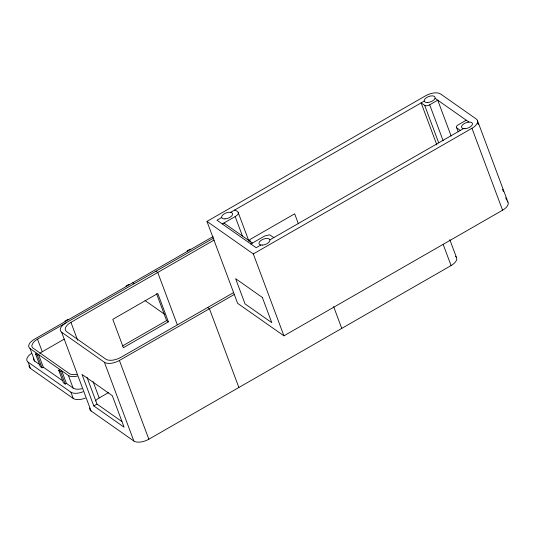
<?xml version="1.0" encoding="UTF-8"?>
<svg xmlns="http://www.w3.org/2000/svg" width="535" height="535" viewBox="0 0 535 535"><rect width="100%" height="100%" fill="white"/><g stroke="black" fill="none" stroke-linecap="round" stroke-linejoin="round"><path stroke-width="0.8" d="M206.971 221.396L425.613 95.772A11.583 5.684 -20.5 0 1 440.606 93.979L476.25 119.004A11.583 5.684 -20.5 0 1 471.95 128.3L253.309 253.924L206.971 221.396L237.593 303.305L283.931 335.833L502.572 210.201A11.583 5.684 -20.5 0 0 507.314 201.267M221.657 217.511L216.969 220.206L256.178 247.732L260.866 245.037M230.685 212.321L424.222 101.122M222.313 223.958L235.173 216.568A8.527 4.186 -20.5 0 0 236.43 215.759C239.807 213.739 238.63 211.292 234.651 210.048M436.874 144.978L421.139 102.894L424.703 105.395A3.859 1.893 -20.5 0 0 429.699 104.8L437.737 100.179L451.145 136.03M213.171 236.544L34.367 339.277A11.583 5.684 -20.5 0 0 30.074 348.573L34.782 361.178L40.125 364.93M76.779 374.326L73.663 374.64A10.66 5.236 -20.5 0 1 69.343 373.59L33.123 348.158A10.66 5.236 -20.5 0 1 31.899 345.322L33.177 342.721A11.69 5.738 -20.5 0 1 37.537 339.163L213.746 238.015M233.655 292.551L120.836 357.373A11.583 5.684 -20.5 0 1 105.843 359.166L66.634 331.64A11.583 5.684 -20.5 0 1 70.934 322.344L214.087 240.095M62.628 380.726L43.248 367.117L42.038 367.812L40.252 366.562L35.544 353.963L36.755 353.267M39.837 353.401A11.69 5.738 -20.5 0 1 42.252 351.762L64.26 339.116M35.544 353.963L37.323 355.213L38.533 354.518L43.248 367.117M250.828 243.973L263.688 236.584A8.527 4.186 -20.5 0 1 265.086 235.875L269.62 234.832L273.86 237.567M466.252 120.194L458.214 124.815A3.859 1.893 -20.5 0 0 456.783 127.912L458.241 131.811M269.894 239.847L463.43 128.641M81.942 388.704A11.583 5.684 -20.5 0 1 73.101 388.069L66.414 383.381L65.21 384.077L63.424 382.826L58.716 370.227L59.92 369.531M58.716 370.227L60.495 371.477L61.706 370.782L66.414 383.381M122.314 346.038L166.612 320.585L168.391 321.836L123.378 347.703L112.778 319.348L157.792 293.488L168.391 321.836M65.939 322.939A11.583 5.684 -20.5 0 0 61.639 332.235L104.412 362.262A11.583 5.684 -20.5 0 0 119.405 360.476L234.711 294.223M95.37 400.916A11.583 5.684 -20.5 0 1 99.202 397.946L108.572 392.563M93.785 405.918L124.087 427.191L112.31 395.686L82.009 374.42L93.785 405.918L97.002 404.072L121.913 421.56M89.726 408.031A11.583 5.684 -20.5 0 0 91.084 410.994L133.857 441.021A11.583 5.684 -20.5 0 0 148.85 439.228L451.085 265.567A11.583 5.684 -20.5 0 0 455.385 256.272M435.075 98.313L468.914 122.067M456.783 127.912L460.347 130.42M223.918 223.035L252.44 243.05M190.707 249.45L190.266 249.136L187.049 250.982L187.497 251.296M155.966 271.212L157.745 272.462L177.272 324.685M207.654 307.498L209.432 308.748L238.877 387.5M132.834 282.701L134.171 283.644M129.617 284.553L129.169 284.239L125.959 286.085L126.407 286.399M145.012 300.55L164.78 314.419M68.527 319.649L68.079 319.341L64.869 321.187L65.31 321.502M30.074 348.573L68.386 375.47A11.583 5.684 -20.5 0 0 77.234 376.105M31.585 353.367A11.583 5.684 -20.5 0 0 28.128 362.155L70.901 392.182L73.262 398.481A11.583 5.684 -20.5 0 0 85.393 398.073M29.131 365.499A11.583 5.684 -20.5 0 0 30.482 368.454L73.262 398.481M477.347 120.255L507.969 202.156M477.414 122.127L478.29 124.468M502.499 189.209L503.375 191.55M505.702 197.789L506.578 200.13M471.95 128.3L502.572 210.201M429.699 104.8L443.107 140.651M424.703 105.395L438.687 142.805M449.801 239.647L456.482 257.522M443.214 244.515L451.085 265.567M333.606 306.548L341.765 328.383M298.383 223.797L294.658 213.833L249.644 239.7L250.5 242.001M238.215 212.549L248.996 241.385M253.309 253.924L283.931 335.833M235.173 216.568L242.462 236.055M156.581 293.768L166.612 320.585M119.405 360.476L148.85 439.228M104.412 362.262L133.857 441.021M70.934 322.344L77.635 340.273M93.083 381.582L99.202 397.946M86.944 377.182L97.002 404.072M61.639 332.235L91.084 410.994M68.386 375.47L73.101 388.069M60.495 371.477L65.21 384.077M37.537 339.163L42.252 351.762M37.323 355.213L42.038 367.812M28.128 362.155L30.482 368.454M83.039 391.774A11.583 5.684 -20.5 0 1 70.901 392.182M34.782 361.178A11.583 5.684 -20.5 0 1 33.431 358.216M262.351 297.447L235.621 278.681L245.043 303.88L271.773 322.652L262.351 297.447M464.882 128.728A5.791 2.842 -20.5 0 0 472.472 123.505A5.791 2.842 -20.5 0 0 463.651 123.939A5.791 2.842 -20.5 0 0 464.882 128.728M224.994 218.915A5.791 2.842 -20.5 0 0 232.585 213.692A5.791 2.842 -20.5 0 0 223.764 214.127A5.791 2.842 -20.5 0 0 224.994 218.915M262.524 245.104A5.791 2.842 -20.5 0 0 269.874 239.787A5.791 2.842 -20.5 0 0 260.92 240.449A5.791 2.842 -20.5 0 0 262.524 245.104M427.746 102.513A5.791 2.842 -20.5 0 0 435.115 97.203A5.791 2.842 -20.5 0 0 426.174 97.845A5.791 2.842 -20.5 0 0 427.746 102.513"/></g></svg>
